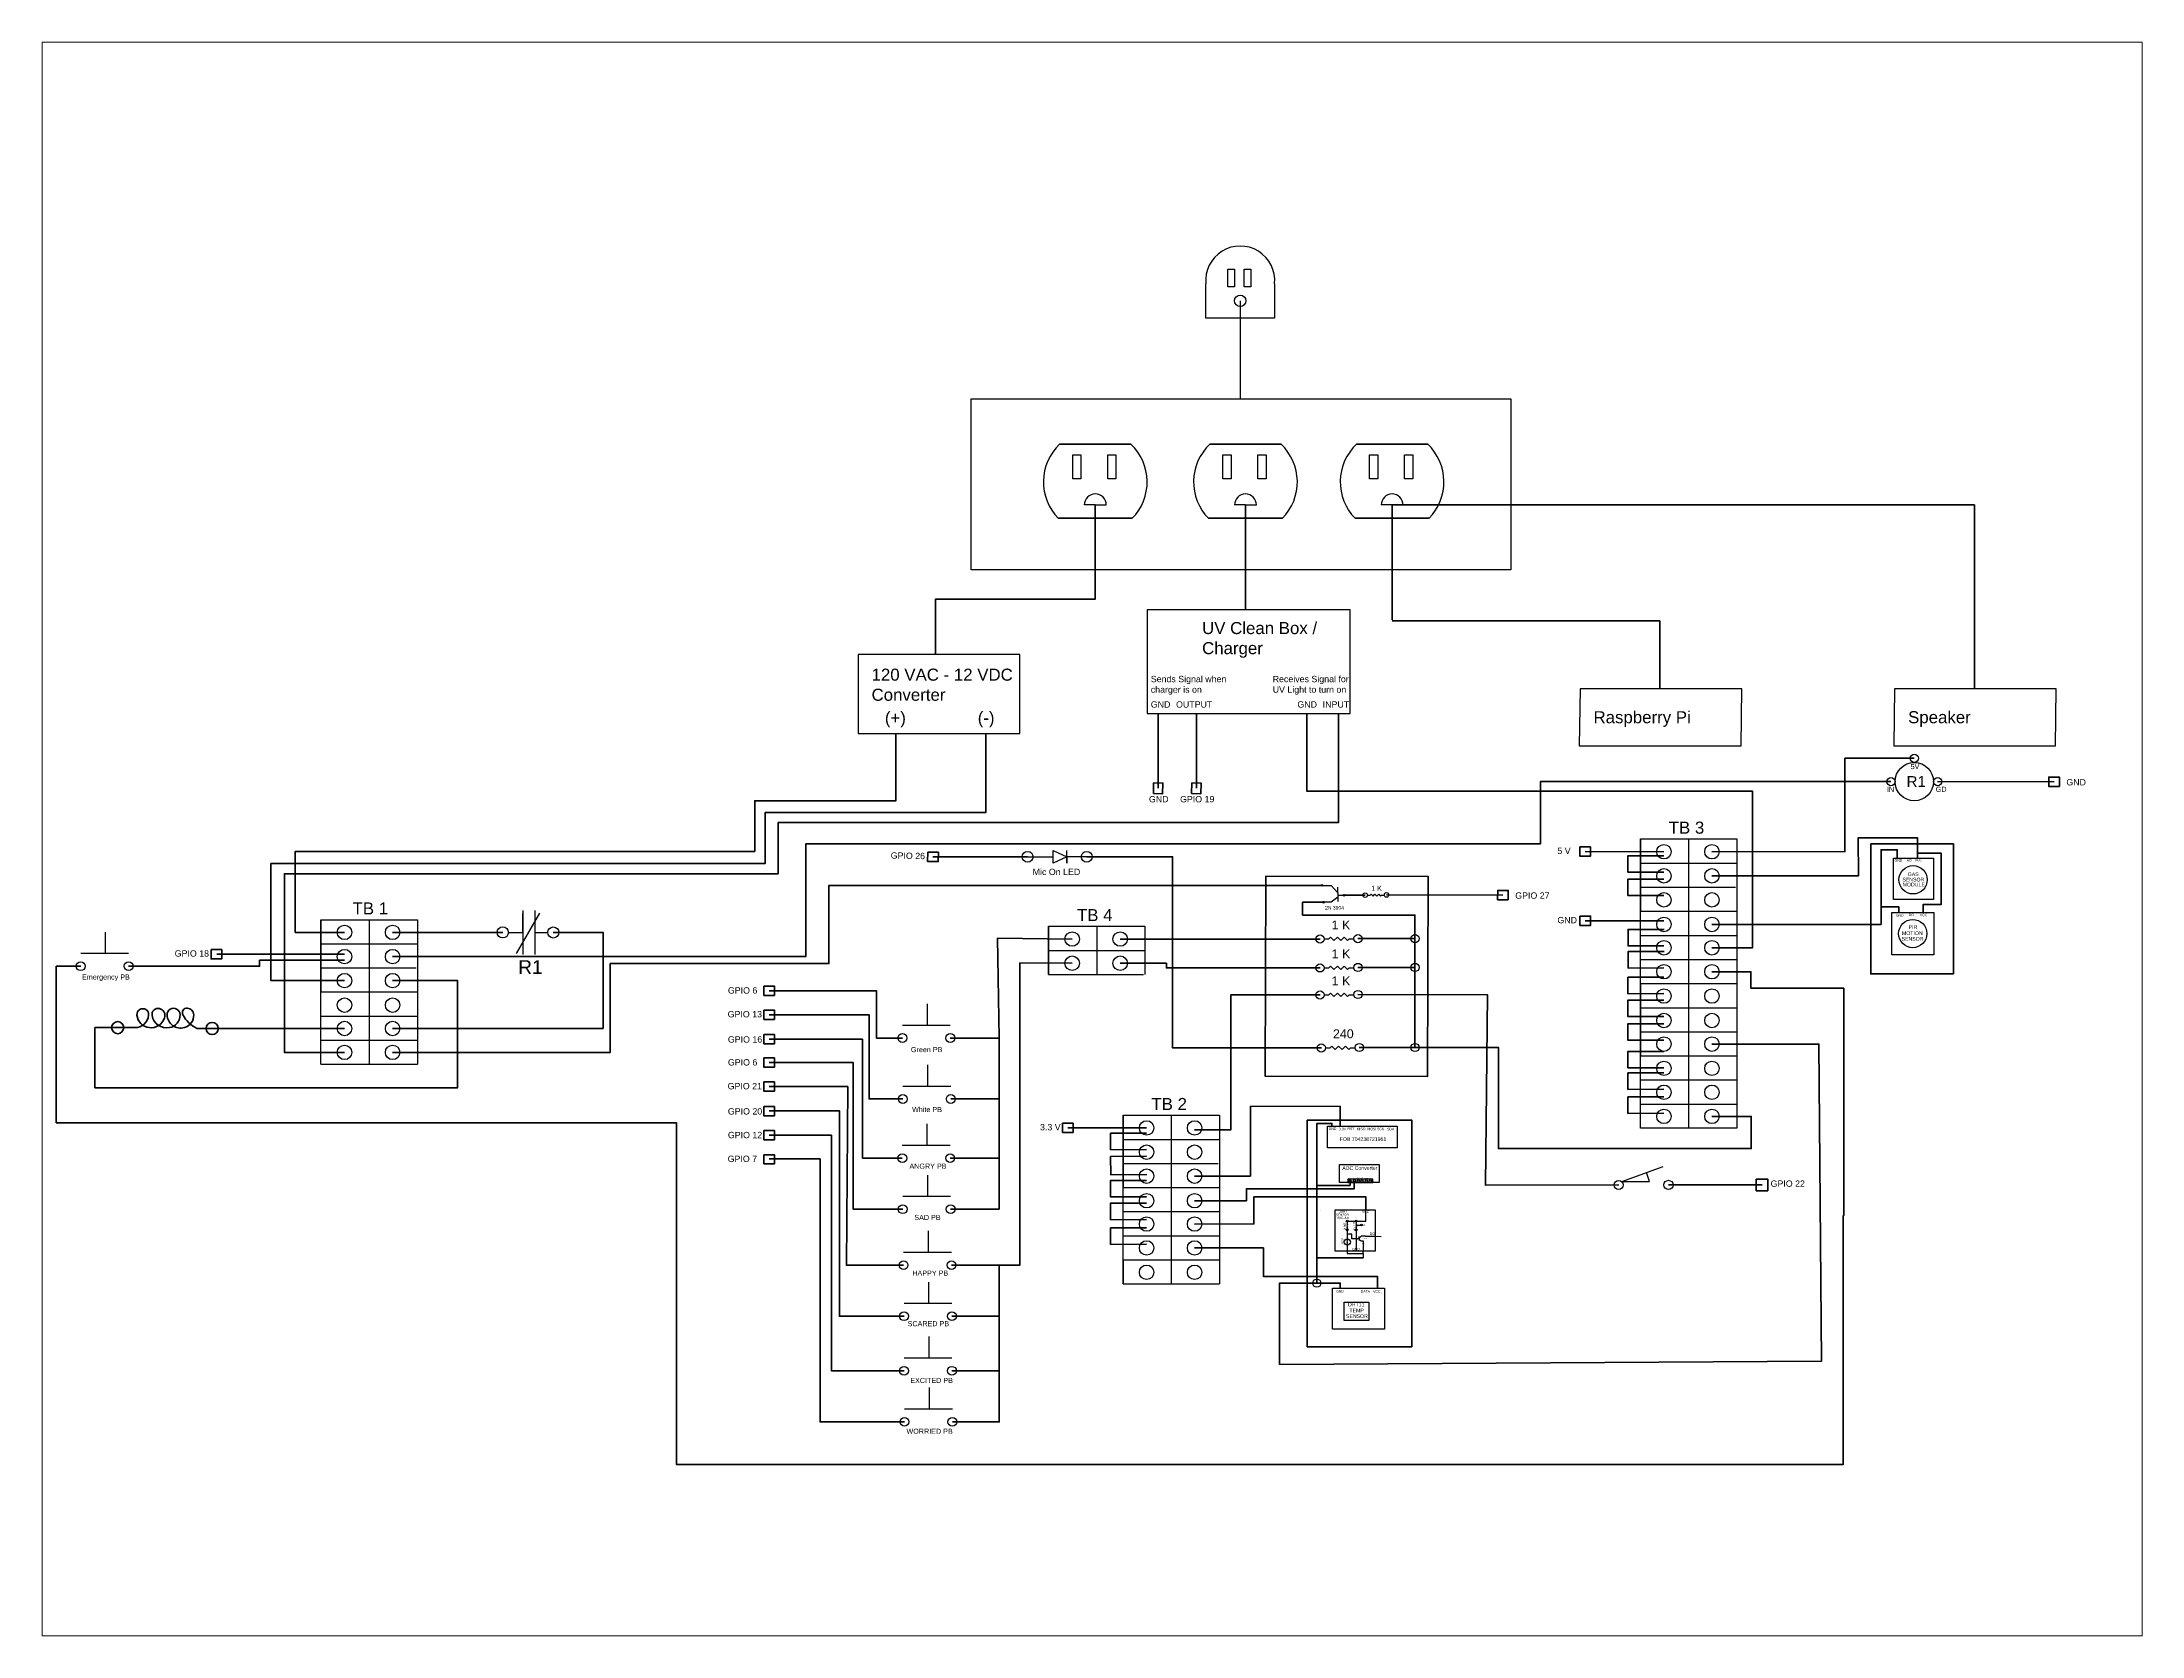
# Paper-space layout 'Layout1' of a CAD drawing. Header units: millimetres. Extents: x 26 to 231, y 20 to 176.
# The model-space entities are those that its viewports show. They can reach past a viewport. Long polylines and large blocks are cut down to what shows.
import ezdxf

# ---------------------------------------------------------------- set-up
doc = ezdxf.new("R2010")
doc.units = ezdxf.units.MM
for name, color, linetype in [('Component', 10, 'Continuous'), ('PDF_Geometry', 7, 'Continuous'), ('PDF_Solid Fills', 7, 'Continuous'), ('PDF_Text', 7, 'Continuous'), ('PI TEXT', 10, 'Continuous'), ('Terminal Block', 160, 'Continuous'), ('Wire', 250, 'Continuous')]:
    doc.layers.add(name, color=color, linetype=linetype)
doc.styles.add('PDF F1', font='Arial.ttf')

msp = doc.modelspace()

# ---------------------------------------------------------------- linework, layer by layer
at = {"layer": 'Component'}
for p, q in [((0.73764, 0.90537), (0.73764, 0.8647)), ((0.67748, 0.82064), (0.67294, 0.82064)), ((0.67748, 0.82064), (0.68203, 0.82064)), ((0.73981, 0.82064), (0.73527, 0.82064)), ((0.73981, 0.82064), (0.74436, 0.82064)), ((0.80068, 0.82064), (0.79614, 0.82064)), ((0.80068, 0.82064), (0.80523, 0.82064)), ((0.64941, 0.67466), (0.65994, 0.67466)), ((0.65994, 0.67205), (0.65994, 0.6773)), ((0.65994, 0.6773), (0.66561, 0.67467)), ((0.66561, 0.67467), (0.65994, 0.67205)), ((0.66561, 0.67205), (0.66561, 0.6773)), ((0.67392, 0.67467), (0.66561, 0.67467)), ((0.66561, 0.67467), (0.66561, 0.67205)), ((0.7715, 0.66279), (0.77535, 0.66279)), ((0.77535, 0.66279), (0.77822, 0.65973)), ((0.77535, 0.65582), (0.7722, 0.65582)), ((0.77822, 0.65792), (0.77535, 0.65582)), ((0.77822, 0.65973), (0.77822, 0.66203)), ((0.77822, 0.65973), (0.77822, 0.6561)), ((0.77822, 0.65873), (0.77822, 0.65873)), ((0.77822, 0.65873), (0.78068, 0.65873)), ((0.43729, 0.63457), (0.44689, 0.65134)), ((0.43989, 0.65238), (0.43989, 0.63414)), ((0.43989, 0.64329), (0.43989, 0.65108)), ((0.44487, 0.65238), (0.44487, 0.63414)), ((0.26674, 0.63463), (0.26674, 0.64345)), ((0.43387, 0.64329), (0.43989, 0.64329)), ((0.44487, 0.64326), (0.45023, 0.64326)), ((0.25638, 0.63463), (0.27627, 0.63463)), ((0.60779, 0.60484), (0.60779, 0.61365)), ((0.59743, 0.60484), (0.61732, 0.60484)), ((0.60797, 0.57955), (0.60797, 0.58836)), ((0.59761, 0.57955), (0.6175, 0.57955)), ((0.60774, 0.555), (0.60774, 0.56381)), ((0.59738, 0.555), (0.61726, 0.555)), ((0.60792, 0.53381), (0.60792, 0.54263)), ((0.89596, 0.53997), (0.91323, 0.54611)), ((0.90757, 0.53997), (0.90627, 0.54364)), ((0.59756, 0.53381), (0.61744, 0.53381)), ((0.89596, 0.53997), (0.90757, 0.53997)), ((0.60828, 0.5106), (0.60828, 0.51942)), ((0.78589, 0.52189), (0.78614, 0.52215)), ((0.78589, 0.52189), (0.78801, 0.52189)), ((0.78589, 0.52189), (0.78615, 0.52163)), ((0.78705, 0.51614), (0.78637, 0.51614)), ((0.78785, 0.51727), (0.78705, 0.51642)), ((0.78705, 0.51642), (0.78705, 0.51706)), ((0.78705, 0.51642), (0.78705, 0.51541)), ((0.78705, 0.51614), (0.78705, 0.51614)), ((0.78705, 0.51592), (0.78785, 0.51533)), ((0.78951, 0.51727), (0.78785, 0.51727)), ((0.78785, 0.51533), (0.78873, 0.51533)), ((0.78873, 0.51533), (0.78873, 0.51429)), ((0.78873, 0.51429), (0.78873, 0.51109)), ((0.78951, 0.51727), (0.79362, 0.51727)), ((0.59792, 0.5106), (0.61781, 0.5106)), ((0.60846, 0.48942), (0.60846, 0.49823)), ((0.5981, 0.48942), (0.61799, 0.48942)), ((0.60847, 0.46678), (0.60847, 0.47559)), ((0.5981, 0.46678), (0.61799, 0.46678)), ((0.60865, 0.44559), (0.60865, 0.45441)), ((0.59829, 0.44559), (0.61817, 0.44559))]:
    msp.add_line(p, q, dxfattribs=at)
at = {"layer": 'Component', "lineweight": 140}
msp.add_line((0.78068, 0.65873), (0.78951, 0.65873), dxfattribs=at)
at = {"layer": 'Component'}
for points in [[(0.73249, 0.91842), (0.73527, 0.91842), (0.73527, 0.91113), (0.73249, 0.91113)], [(0.73924, 0.91842), (0.74202, 0.91842), (0.74202, 0.91113), (0.73924, 0.91113)], [(0.62599, 0.8647), (0.84992, 0.8647), (0.84992, 0.79378), (0.62599, 0.79378)], [(0.66268, 0.84586), (0.69229, 0.84586), (0.69229, 0.84586), (0.66268, 0.84586)], [(0.72501, 0.84586), (0.75461, 0.84586), (0.75461, 0.84586), (0.72501, 0.84586)], [(0.78588, 0.84586), (0.81548, 0.84586), (0.81548, 0.84586), (0.78588, 0.84586)], [(0.66816, 0.84142), (0.67155, 0.84142), (0.67155, 0.83144), (0.66816, 0.83144)], [(0.68268, 0.84142), (0.68606, 0.84142), (0.68606, 0.83144), (0.68268, 0.83144)], [(0.73049, 0.84142), (0.73388, 0.84142), (0.73388, 0.83144), (0.73049, 0.83144)], [(0.745, 0.84142), (0.74839, 0.84142), (0.74839, 0.83144), (0.745, 0.83144)], [(0.79136, 0.84142), (0.79475, 0.84142), (0.79475, 0.83144), (0.79136, 0.83144)], [(0.80587, 0.84142), (0.80926, 0.84142), (0.80926, 0.83144), (0.80587, 0.83144)], [(0.66211, 0.81511), (0.69286, 0.81511), (0.69286, 0.81511), (0.66211, 0.81511)], [(0.72444, 0.81511), (0.75519, 0.81511), (0.75519, 0.81511), (0.72444, 0.81511)], [(0.78531, 0.81511), (0.81606, 0.81511), (0.81606, 0.81511), (0.78531, 0.81511)], [(0.69901, 0.7341), (0.78332, 0.7341), (0.78332, 0.77719), (0.69901, 0.77719)], [(0.57903, 0.72579), (0.64614, 0.72579), (0.64614, 0.75857), (0.57903, 0.75857)], [(0.87838, 0.72072), (0.94549, 0.72072), (0.94579, 0.74437), (0.87868, 0.74437)], [(1.00895, 0.72072), (1.07605, 0.72072), (1.07635, 0.74437), (1.00925, 0.74437)], [(1.00876, 0.67412), (1.02534, 0.67412), (1.02534, 0.65696), (1.00876, 0.65696)], [(1.00805, 0.65162), (1.02551, 0.65162), (1.02551, 0.63402), (1.00805, 0.63402)], [(0.7738, 0.56292), (0.8028, 0.56291), (0.8028, 0.55393), (0.7738, 0.55395)], [(0.77887, 0.54704), (0.79528, 0.54704), (0.79528, 0.53948), (0.77887, 0.53948)], [(0.78224, 0.53948), (0.79264, 0.53948), (0.79264, 0.54087), (0.78224, 0.54086)], [(0.77704, 0.52825), (0.79362, 0.52825), (0.79362, 0.51109), (0.77704, 0.51109)], [(0.77592, 0.49565), (0.79754, 0.49565), (0.79754, 0.47865), (0.77592, 0.47865)], [(0.78079, 0.48991), (0.79101, 0.48991), (0.79101, 0.48229), (0.78079, 0.48229)]]:
    msp.add_lwpolyline(points, close=True, dxfattribs=at)
for points in [[(0.75191, 0.91243), (0.75191, 0.89821), (0.72338, 0.89821), (0.72338, 0.91243)], [(0.79047, 0.65876), (0.79158, 0.65876), (0.79198, 0.65916), (0.79276, 0.65837), (0.79355, 0.65916)], [(0.79355, 0.65916), (0.79434, 0.65837), (0.79512, 0.65916), (0.79591, 0.65837), (0.7963, 0.65876), (0.79686, 0.65876), (0.79741, 0.65876)], [(0.77246, 0.6406), (0.77445, 0.6406), (0.77515, 0.6413), (0.77655, 0.6399), (0.77795, 0.6413)], [(0.77795, 0.6413), (0.77935, 0.6399), (0.78075, 0.6413), (0.78216, 0.6399), (0.78286, 0.6406), (0.78385, 0.6406), (0.78484, 0.6406)], [(0.77246, 0.62863), (0.77445, 0.62863), (0.77515, 0.62933), (0.77655, 0.62793), (0.77795, 0.62933)], [(0.77795, 0.62933), (0.77935, 0.62793), (0.78075, 0.62933), (0.78216, 0.62793), (0.78286, 0.62863), (0.78385, 0.62863), (0.78484, 0.62863)], [(0.77246, 0.61742), (0.77445, 0.61742), (0.77515, 0.61812), (0.77655, 0.61672), (0.77795, 0.61812)], [(0.77795, 0.61812), (0.77935, 0.61672), (0.78075, 0.61812), (0.78216, 0.61672), (0.78286, 0.61742), (0.78385, 0.61742), (0.78484, 0.61742)], [(0.77301, 0.59543), (0.77499, 0.59543), (0.77569, 0.59613), (0.77709, 0.59473), (0.77849, 0.59613)], [(0.77849, 0.59613), (0.77989, 0.59473), (0.7813, 0.59613), (0.7827, 0.59473), (0.7834, 0.59543), (0.78439, 0.59543), (0.78538, 0.59543)], [(0.78203, 0.52315), (0.78203, 0.52269), (0.78219, 0.52253), (0.78187, 0.52221), (0.78219, 0.52189)], [(0.78202, 0.52354), (0.78571, 0.52354)], [(0.78573, 0.52315), (0.78573, 0.52269), (0.78589, 0.52253), (0.78556, 0.52221), (0.78589, 0.52189)], [(0.78571, 0.52354), (0.78979, 0.52354), (0.78979, 0.52825)], [(0.78219, 0.52189), (0.78187, 0.52157), (0.78219, 0.52124), (0.78187, 0.52092), (0.78203, 0.52076), (0.78203, 0.52053), (0.78203, 0.5203)], [(0.78203, 0.51618), (0.78203, 0.51572), (0.78219, 0.51556), (0.78187, 0.51524), (0.78219, 0.51491)], [(0.78219, 0.51491), (0.78187, 0.51459), (0.78219, 0.51427), (0.78187, 0.51394), (0.78203, 0.51378), (0.78203, 0.5136)], [(0.78206, 0.51991), (0.78206, 0.51618)], [(0.78637, 0.51614), (0.78396, 0.51614), (0.78396, 0.51814), (0.78206, 0.51814)], [(0.78589, 0.52189), (0.78556, 0.52157), (0.78589, 0.52124), (0.78556, 0.52092), (0.78573, 0.52076), (0.78573, 0.52053), (0.78573, 0.5203)], [(0.78576, 0.51991), (0.78576, 0.51109)], [(0.78203, 0.5136), (0.78203, 0.51109)]]:
    msp.add_lwpolyline(points, dxfattribs=at)
at = {"layer": 'Component', "lineweight": 140}
for points in [[(1.07764, 0.70386), (1.07324, 0.70386), (1.07324, 0.70772), (1.07764, 0.70771)], [(0.70159, 0.70095), (0.70171, 0.70534), (0.70556, 0.70524), (0.70545, 0.70085)], [(0.71745, 0.70095), (0.71757, 0.70534), (0.72142, 0.70524), (0.7213, 0.70085)], [(0.99932, 0.68006), (1.03366, 0.68006), (1.03366, 0.62609), (0.99932, 0.62609)], [(0.60796, 0.67663), (0.61236, 0.67654), (0.61228, 0.67269), (0.60788, 0.67278)], [(0.87861, 0.67876), (0.88301, 0.67876), (0.88301, 0.67491), (0.87861, 0.67491)], [(0.7483, 0.66657), (0.81569, 0.66643), (0.81538, 0.58356), (0.74799, 0.58369)], [(0.84889, 0.65685), (0.84449, 0.65686), (0.8445, 0.66071), (0.8489, 0.6607)], [(0.87863, 0.65007), (0.88303, 0.65007), (0.88303, 0.64621), (0.87863, 0.64621)], [(0.31051, 0.63618), (0.31491, 0.63618), (0.31491, 0.63232), (0.31051, 0.63232)], [(0.53993, 0.62104), (0.54433, 0.62104), (0.54433, 0.61718), (0.53993, 0.61718)], [(0.53993, 0.61107), (0.54433, 0.61107), (0.54433, 0.60722), (0.53993, 0.60722)], [(0.53993, 0.60088), (0.54433, 0.60088), (0.54433, 0.59702), (0.53993, 0.59702)], [(0.53993, 0.59119), (0.54433, 0.59119), (0.54433, 0.58734), (0.53993, 0.58734)], [(0.53993, 0.58123), (0.54433, 0.58123), (0.54433, 0.57737), (0.53993, 0.57737)], [(0.53993, 0.57104), (0.54433, 0.57104), (0.54433, 0.56718), (0.53993, 0.56718)], [(0.53993, 0.56104), (0.54433, 0.56104), (0.54433, 0.55718), (0.53993, 0.55718)], [(0.66389, 0.56414), (0.66829, 0.56414), (0.66829, 0.56029), (0.66389, 0.56029)], [(0.76547, 0.5654), (0.80883, 0.5654), (0.80883, 0.47138), (0.76547, 0.47138)], [(0.53993, 0.55107), (0.54433, 0.55107), (0.54433, 0.54722), (0.53993, 0.54722)], [(0.95184, 0.54094), (0.95658, 0.54094), (0.95658, 0.53613), (0.95184, 0.53613)]]:
    msp.add_lwpolyline(points, close=True, dxfattribs=at)
msp.add_lwpolyline([(0.27173, 0.60378), (0.27882, 0.60378, 0.385355), (0.28456, 0.60897, 1.104828), (0.27974, 0.60897, 0.35074), (0.28482, 0.60378, 0.358716), (0.29122, 0.60785, 0.434251), (0.28911, 0.61167, 0.545578), (0.28601, 0.60877, 0.41302), (0.2932, 0.60378, 0.372009), (0.29762, 0.60921, 1), (0.29226, 0.60905, 0.485938), (0.2994, 0.60378, 0.350526), (0.30329, 0.60913, 0.383826), (0.30059, 0.61187, 0.58477), (0.29881, 0.6091, 0.156381), (0.30461, 0.60343), (0.31094, 0.60343)], format="xyb", dxfattribs=at)
at = {"layer": 'Component'}
for centre, radius in [((0.73764, 0.90537), 0.00237), ((1.01742, 0.71553), 0.00173), ((1.00774, 0.70584), 0.00173), ((1.01742, 0.70585), 0.00795), ((1.0271, 0.70585), 0.00173), ((0.64941, 0.67466), 0.00225), ((0.67392, 0.67467), 0.00225), ((0.7715, 0.66279), 0.000336), ((1.01692, 0.66512), 0.00588), ((0.7722, 0.65582), 0.000336), ((0.78068, 0.65873), 0.000336), ((0.78951, 0.65873), 0.000955), ((0.79836, 0.65884), 0.000955), ((0.43156, 0.64329), 0.00231), ((0.45254, 0.64326), 0.00231), ((1.01678, 0.64282), 0.00586), ((0.77076, 0.64054), 0.0017), ((0.78652, 0.64073), 0.0017), ((0.25638, 0.62926), 0.00183), ((0.27627, 0.62927), 0.00183), ((0.77076, 0.62857), 0.0017), ((0.78652, 0.62876), 0.0017), ((0.77076, 0.61736), 0.0017), ((0.78652, 0.61755), 0.0017), ((0.59743, 0.59947), 0.00183), ((0.61732, 0.59948), 0.00183), ((0.77131, 0.59537), 0.0017), ((0.78707, 0.59556), 0.0017), ((0.59761, 0.57418), 0.00183), ((0.6175, 0.57419), 0.00183), ((0.59738, 0.54963), 0.00183), ((0.61726, 0.54964), 0.00183), ((0.78325, 0.54015), 0.000477), ((0.78497, 0.54012), 0.000477), ((0.7866, 0.54011), 0.000477), ((0.78821, 0.54014), 0.000477), ((0.79001, 0.54014), 0.000477), ((0.7917, 0.54015), 0.000477), ((0.89472, 0.53853), 0.0019), ((0.91541, 0.53854), 0.0019), ((0.59756, 0.52844), 0.00183), ((0.61744, 0.52845), 0.00183), ((0.78202, 0.52354), 0.000392), ((0.78571, 0.52354), 0.000392), ((0.78206, 0.51489), 0.00129), ((0.78206, 0.51991), 0.000392), ((0.78576, 0.51991), 0.000392), ((0.78637, 0.51614), 0.0000935), ((0.78801, 0.52189), 0.000371), ((0.78873, 0.5143), 0.0000935), ((0.78951, 0.51727), 0.0000935), ((0.59792, 0.50523), 0.00183), ((0.61781, 0.50524), 0.00183), ((0.5981, 0.48405), 0.00183), ((0.61799, 0.48406), 0.00183), ((0.5981, 0.46141), 0.00183), ((0.61799, 0.46142), 0.00183), ((0.59829, 0.44022), 0.00183), ((0.61817, 0.44023), 0.00183)]:
    msp.add_circle(centre, radius, dxfattribs=at)
at = {"layer": 'Component', "lineweight": 140}
for centre in [(0.27173, 0.60378), (0.31094, 0.60343)]:
    msp.add_circle(centre, 0.0025, dxfattribs=at)
at = {"layer": 'Component'}
for centre, radius, start, end in [((0.73764, 0.91374), 0.01433, 354.7704, 185.2296), ((0.67748, 0.8302), 0.02154, 133.3923, 224.46091), ((0.67748, 0.8302), 0.02154, 315.53909, 46.6077), ((0.73981, 0.8302), 0.02154, 133.3923, 224.46091), ((0.73981, 0.8302), 0.02154, 315.53909, 46.6077), ((0.80068, 0.8302), 0.02154, 133.3923, 224.46091), ((0.80068, 0.8302), 0.02154, 315.53909, 46.6077), ((0.67748, 0.82064), 0.00455, 0, 180), ((0.73981, 0.82064), 0.00455, 0, 180), ((0.80068, 0.82064), 0.00455, 0, 180)]:
    msp.add_arc(centre, radius, start, end, dxfattribs=at)
at = {"layer": 'PDF_Geometry', "lineweight": 25}
for points in [[(0.76958, 0.56012), (0.76958, 0.56012), (0.76958, 0.56012)], [(0.76958, 0.56005), (0.76958, 0.56005), (0.76958, 0.56005)], [(0.7964, 0.49371), (0.7964, 0.49371), (0.7964, 0.49371)], [(0.7964, 0.49364), (0.7964, 0.49364), (0.7964, 0.49364)]]:
    msp.add_lwpolyline(points, close=True, dxfattribs=at)
at = {"layer": 'PDF_Solid Fills', "transparency": 33554559}
for points in [[(0.76612, 0.56275), (0.76619, 0.56275), (0.76619, 0.56275)], [(0.76612, 0.56275), (0.76619, 0.56275), (0.76619, 0.56275)], [(0.76958, 0.56012), (0.76958, 0.56005), (0.76951, 0.56005)], [(0.76951, 0.56005), (0.76958, 0.56005), (0.76958, 0.56005)], [(0.76951, 0.56005), (0.76958, 0.56005), (0.76958, 0.56005)], [(0.76958, 0.56012), (0.76958, 0.56005), (0.76958, 0.56005)], [(0.77128, 0.56189), (0.77136, 0.56182), (0.77128, 0.56182)], [(0.77128, 0.56182), (0.77136, 0.56182), (0.77136, 0.56182)], [(0.76995, 0.52718), (0.76987, 0.52718), (0.76987, 0.52718)], [(0.76987, 0.52718), (0.76995, 0.52718), (0.76995, 0.52718)], [(0.77087, 0.52811), (0.7708, 0.52811), (0.7708, 0.52811)], [(0.7708, 0.52811), (0.77087, 0.52811), (0.77087, 0.52811)], [(0.7708, 0.52811), (0.77087, 0.52803), (0.7708, 0.52803)], [(0.7708, 0.52811), (0.77087, 0.52811), (0.77087, 0.52803)], [(0.7708, 0.52803), (0.77087, 0.52803), (0.77087, 0.52803)], [(0.79065, 0.50738), (0.79058, 0.50738), (0.79058, 0.50738)], [(0.79058, 0.50738), (0.79065, 0.50738), (0.79065, 0.50738)], [(0.79157, 0.50831), (0.7915, 0.50831), (0.7915, 0.50831)], [(0.7915, 0.50831), (0.79157, 0.50831), (0.79157, 0.50831)], [(0.7915, 0.50831), (0.79157, 0.50824), (0.7915, 0.50824)], [(0.7915, 0.50831), (0.79157, 0.50831), (0.79157, 0.50824)], [(0.7915, 0.50824), (0.79157, 0.50824), (0.79157, 0.50824)], [(0.7964, 0.49364), (0.79647, 0.49364), (0.79647, 0.49364)]]:
    msp.add_solid(points, dxfattribs=at)
at = {"layer": 'Terminal Block'}
for p, q in [((0.90371, 0.68206), (0.90371, 0.65206)), ((0.90371, 0.68206), (0.90371, 0.67206)), ((0.92371, 0.68206), (0.92371, 0.56206)), ((0.92371, 0.68206), (0.92371, 0.67706)), ((0.90371, 0.67206), (0.94371, 0.67206)), ((0.90371, 0.65206), (0.90371, 0.66206)), ((0.90371, 0.66206), (0.94317, 0.66206)), ((0.3561, 0.64858), (0.3561, 0.61858)), ((0.3561, 0.64858), (0.3561, 0.63858)), ((0.3761, 0.64858), (0.3761, 0.58858)), ((0.3761, 0.64858), (0.3761, 0.64358)), ((0.6581, 0.64582), (0.6581, 0.62582)), ((0.6581, 0.64582), (0.6581, 0.63582)), ((0.6781, 0.64582), (0.6781, 0.62582)), ((0.6781, 0.64582), (0.6781, 0.64082)), ((0.90371, 0.65206), (0.94371, 0.65206)), ((0.3561, 0.63858), (0.3961, 0.63858)), ((0.90371, 0.63206), (0.90371, 0.64206)), ((0.90371, 0.64206), (0.94371, 0.64206)), ((0.3561, 0.61858), (0.3561, 0.62858)), ((0.3561, 0.62858), (0.39556, 0.62858)), ((0.6581, 0.63582), (0.6981, 0.63582)), ((0.90371, 0.62206), (0.90371, 0.63206)), ((0.90371, 0.63206), (0.94371, 0.63206)), ((0.6581, 0.62582), (0.69756, 0.62582)), ((0.90371, 0.62206), (0.94371, 0.62206)), ((0.90371, 0.62206), (0.90371, 0.59206)), ((0.90371, 0.62206), (0.90371, 0.61206)), ((0.3561, 0.61858), (0.3961, 0.61858)), ((0.90371, 0.61206), (0.94371, 0.61206)), ((0.90371, 0.61206), (0.90371, 0.60206)), ((0.3561, 0.59858), (0.3561, 0.60858)), ((0.3561, 0.60858), (0.3961, 0.60858)), ((0.90371, 0.60206), (0.94371, 0.60206)), ((0.3561, 0.58858), (0.3561, 0.59858)), ((0.3561, 0.59858), (0.3961, 0.59858)), ((0.3561, 0.58858), (0.3961, 0.58858)), ((0.90371, 0.59206), (0.94371, 0.59206)), ((0.90371, 0.57206), (0.90371, 0.58206)), ((0.90371, 0.58206), (0.94371, 0.58206)), ((0.68899, 0.56744), (0.68899, 0.53744)), ((0.68899, 0.56744), (0.68899, 0.55744)), ((0.70899, 0.56744), (0.70899, 0.49744)), ((0.70899, 0.56744), (0.70899, 0.56244)), ((0.90371, 0.56206), (0.90371, 0.57206)), ((0.90371, 0.57206), (0.94371, 0.57206)), ((0.68899, 0.55744), (0.72899, 0.55744)), ((0.68899, 0.53744), (0.68899, 0.54744)), ((0.68899, 0.54744), (0.72845, 0.54744)), ((0.68899, 0.53744), (0.72899, 0.53744)), ((0.68899, 0.51744), (0.68899, 0.52744)), ((0.68899, 0.52744), (0.72899, 0.52744)), ((0.68899, 0.50744), (0.68899, 0.51744)), ((0.68899, 0.51744), (0.72899, 0.51744)), ((0.68899, 0.50744), (0.72899, 0.50744)), ((0.68899, 0.50744), (0.68899, 0.49744)), ((0.68899, 0.50744), (0.68899, 0.49744)), ((0.68899, 0.49744), (0.72899, 0.49744))]:
    msp.add_line(p, q, dxfattribs=at)
msp.add_lwpolyline([(0.90371, 0.68206), (0.94371, 0.68206), (0.94371, 0.56206), (0.90371, 0.56206)], close=True, dxfattribs=at)
for points in [[(0.3561, 0.58858), (0.3561, 0.64858), (0.3961, 0.64858), (0.3961, 0.58858)], [(0.6581, 0.62582), (0.6581, 0.64582), (0.6981, 0.64582), (0.6981, 0.62582)], [(0.68899, 0.49744), (0.68899, 0.56744), (0.72899, 0.56744), (0.72899, 0.49744)]]:
    msp.add_lwpolyline(points, dxfattribs=at)
for centre in [(0.9135, 0.67678), (0.93343, 0.67678), (0.9135, 0.66676), (0.93343, 0.66676), (0.9135, 0.65679), (0.93343, 0.65679), (0.36589, 0.64329), (0.38582, 0.64329), (0.9135, 0.6466), (0.93343, 0.6466), (0.36589, 0.63327), (0.38582, 0.63327), (0.66789, 0.64054), (0.68782, 0.64054), (0.9135, 0.63692), (0.93343, 0.63692), (0.66789, 0.63051), (0.68782, 0.63051), (0.9135, 0.62699), (0.93343, 0.62699), (0.36589, 0.62331), (0.38582, 0.62331), (0.9135, 0.6169), (0.93343, 0.6169), (0.36589, 0.61312), (0.38582, 0.61312), (0.36589, 0.60343), (0.38582, 0.60343), (0.9135, 0.60676), (0.93343, 0.60676), (0.36589, 0.5935), (0.38582, 0.5935), (0.9135, 0.59695), (0.93343, 0.59695), (0.9135, 0.5869), (0.93343, 0.5869), (0.9135, 0.57697), (0.93343, 0.57697), (0.9135, 0.56695), (0.93343, 0.56695), (0.69878, 0.56216), (0.71871, 0.56216), (0.69878, 0.55214), (0.71871, 0.55214), (0.69878, 0.54217), (0.71871, 0.54217), (0.69878, 0.53198), (0.71871, 0.53198), (0.69878, 0.5223), (0.71871, 0.5223), (0.69878, 0.51237), (0.71871, 0.51237), (0.69878, 0.50229), (0.71871, 0.50229)]:
    msp.add_circle(centre, 0.003, dxfattribs=at)
at = {"layer": 'Wire', "lineweight": 140}
for p, q in [((0.73981, 0.82064), (0.73981, 0.77719)), ((0.80068, 0.82064), (0.80068, 0.77304)), ((0.80068, 0.77259), (0.91179, 0.77259)), ((0.91179, 0.77259), (0.91179, 0.74437)), ((0.70358, 0.70309), (0.70358, 0.7341)), ((0.71943, 0.70309), (0.71943, 0.7341)), ((0.38582, 0.64329), (0.43156, 0.64329)), ((0.78652, 0.64073), (0.81018, 0.64073)), ((0.81018, 0.64073), (0.81018, 0.59556)), ((0.78652, 0.62876), (0.81018, 0.62876)), ((0.31094, 0.60343), (0.36589, 0.60343)), ((0.81018, 0.59556), (0.78707, 0.59556)), ((0.78873, 0.50831), (0.76946, 0.50831))]:
    msp.add_line(p, q, dxfattribs=at)
at = {"layer": 'Wire'}
for p, q in [((0.79362, 0.51727), (0.79609, 0.51719)), ((0.78873, 0.51004), (0.78873, 0.50831))]:
    msp.add_line(p, q, dxfattribs=at)
at = {"layer": 'Wire', "lineweight": 140}
for points in [[(0.67748, 0.82064), (0.67748, 0.78158), (0.61118, 0.78158), (0.61118, 0.75857)], [(0.80068, 0.82064), (1.04235, 0.82064), (1.04235, 0.74437)], [(0.36589, 0.5935), (0.3409, 0.5935), (0.3409, 0.66764), (0.54588, 0.66764), (0.54588, 0.68891), (0.77848, 0.68891), (0.77848, 0.7341)], [(0.93343, 0.63692), (0.9503, 0.63692), (0.9503, 0.70186), (0.76535, 0.70186), (0.76535, 0.7341)], [(0.36589, 0.62331), (0.33534, 0.62331), (0.33534, 0.67185), (0.5404, 0.67185), (0.5404, 0.69303), (0.63199, 0.69303), (0.63199, 0.72579)], [(0.36589, 0.64329), (0.3454, 0.64329), (0.3454, 0.67692), (0.53616, 0.67692), (0.53616, 0.69792), (0.59474, 0.69792), (0.59474, 0.72579)], [(0.93343, 0.67678), (0.98864, 0.67683), (0.98864, 0.71553), (1.01742, 0.71553)], [(1.00774, 0.70584), (0.86226, 0.70584), (0.86226, 0.68002), (0.55731, 0.68002), (0.55731, 0.63327), (0.38582, 0.63327)], [(1.0271, 0.70585), (1.07544, 0.70579)], [(1.01872, 0.67616), (1.01868, 0.68254), (0.99414, 0.68254), (0.99424, 0.66676), (0.93343, 0.66676)], [(0.61012, 0.67466), (0.64941, 0.67466)], [(0.67392, 0.67467), (0.70959, 0.67467), (0.70959, 0.59537), (0.77131, 0.59537)], [(0.9135, 0.67678), (0.88081, 0.67683)], [(0.91342, 0.66834), (0.89857, 0.66828), (0.89857, 0.67513), (0.9135, 0.67513)], [(0.93343, 0.6466), (1.00366, 0.64659), (1.00366, 0.65388), (1.01105, 0.65388), (1.01105, 0.65162), (1.01105, 0.65388), (1.00366, 0.65388), (1.00366, 0.67761), (1.01031, 0.67761), (1.01031, 0.67412)], [(1.02116, 0.65162), (1.02116, 0.65492), (1.02862, 0.65492), (1.02862, 0.67616), (1.01872, 0.67616), (1.01872, 0.67412)], [(0.7715, 0.66279), (0.56691, 0.66279), (0.56691, 0.63033), (0.47615, 0.63033), (0.47615, 0.5935), (0.38582, 0.5935)], [(0.91342, 0.6586), (0.89857, 0.65854), (0.89857, 0.66539), (0.9135, 0.66539)], [(0.7722, 0.65582), (0.76349, 0.65582), (0.76349, 0.65051), (0.81018, 0.65051), (0.81018, 0.64073)], [(0.79836, 0.65884), (0.8467, 0.65878)], [(0.91351, 0.64809), (0.88083, 0.64814)], [(0.45254, 0.64326), (0.47317, 0.64326), (0.47317, 0.60343), (0.38582, 0.60343)], [(0.63761, 0.59948), (0.63695, 0.64096), (0.66789, 0.64054)], [(0.68782, 0.64054), (0.77076, 0.64054)], [(0.9135, 0.63772), (0.89865, 0.63766), (0.89865, 0.64451), (0.91357, 0.64451)], [(0.25638, 0.62926), (0.24622, 0.62926), (0.24622, 0.56433), (0.50366, 0.56433), (0.50366, 0.4226), (0.98794, 0.4226), (0.98794, 0.52579), (0.98813, 0.52579), (0.98813, 0.62011), (0.94962, 0.62011), (0.94962, 0.62699), (0.93343, 0.62699)], [(0.27627, 0.62927), (0.3306, 0.62927), (0.3306, 0.63173), (0.36589, 0.63173)], [(0.36589, 0.6342), (0.31282, 0.63425)], [(0.63761, 0.50524), (0.64619, 0.50524), (0.64619, 0.63062), (0.66789, 0.63051)], [(0.68782, 0.63051), (0.70699, 0.63051), (0.70699, 0.62853), (0.77076, 0.62857)], [(0.9135, 0.62854), (0.89865, 0.62849), (0.89865, 0.63533), (0.91357, 0.63533)], [(0.27173, 0.60378), (0.2623, 0.60378), (0.2623, 0.57887), (0.41282, 0.57887), (0.41282, 0.62331), (0.38582, 0.62331)], [(0.59743, 0.59947), (0.58665, 0.59947), (0.58665, 0.61911), (0.54213, 0.61911)], [(0.91342, 0.61788), (0.89857, 0.61783), (0.89857, 0.62467), (0.91349, 0.62467)], [(0.71871, 0.56134), (0.73368, 0.56134), (0.73368, 0.61736), (0.77076, 0.61736)], [(0.78652, 0.61751), (0.84022, 0.61741), (0.83942, 0.53837), (0.89472, 0.53853)], [(0.91342, 0.60843), (0.89857, 0.60837), (0.89857, 0.61522), (0.91349, 0.61522)], [(0.59761, 0.57418), (0.58361, 0.57418), (0.58361, 0.60914), (0.54213, 0.60914)], [(0.91342, 0.59864), (0.89857, 0.59858), (0.89857, 0.60543), (0.91349, 0.60543)], [(0.59738, 0.54963), (0.5808, 0.54963), (0.5808, 0.59895), (0.54213, 0.59895)], [(0.61732, 0.59948), (0.63761, 0.59948), (0.63761, 0.52845)], [(0.76946, 0.49779), (0.754, 0.49779), (0.754, 0.46405), (0.97889, 0.46537), (0.97781, 0.59695), (0.93343, 0.59695)], [(0.81018, 0.59556), (0.8448, 0.59556), (0.8448, 0.55358), (0.94971, 0.55358), (0.94971, 0.56695), (0.93343, 0.56695)], [(0.9134, 0.58716), (0.89855, 0.5871), (0.89855, 0.59395), (0.91348, 0.59395)], [(0.59756, 0.52844), (0.57705, 0.52845), (0.57705, 0.58927), (0.54213, 0.58927)], [(0.9134, 0.57821), (0.89855, 0.57816), (0.89855, 0.585), (0.91348, 0.585)], [(0.54213, 0.57934), (0.57475, 0.57933), (0.57417, 0.50523), (0.59792, 0.50523)], [(0.54213, 0.56925), (0.5713, 0.5693), (0.5713, 0.48405), (0.5981, 0.48405)], [(0.6175, 0.57419), (0.63761, 0.57419)], [(0.71871, 0.54217), (0.74189, 0.54217), (0.74189, 0.57107), (0.7791, 0.57114), (0.7791, 0.56292)], [(0.9134, 0.56828), (0.89855, 0.56822), (0.89855, 0.57507), (0.91348, 0.57507)], [(0.5981, 0.46141), (0.56799, 0.46141), (0.56799, 0.55911), (0.54213, 0.55911)], [(0.69878, 0.56216), (0.66609, 0.56222)], [(0.6987, 0.55316), (0.68385, 0.5531), (0.68385, 0.55995), (0.69878, 0.55995)], [(0.77914, 0.49565), (0.77914, 0.4978), (0.76946, 0.4978), (0.76946, 0.56406), (0.77569, 0.56407), (0.77569, 0.56292)], [(0.59829, 0.44022), (0.56329, 0.44022), (0.56329, 0.5493), (0.54213, 0.5493)], [(0.61726, 0.54964), (0.63761, 0.54964)], [(0.69871, 0.55042), (0.68385, 0.55031), (0.6839, 0.54275), (0.69892, 0.54286)], [(0.6987, 0.53359), (0.68385, 0.53353), (0.68385, 0.54038), (0.69878, 0.54038)], [(0.78497, 0.54012), (0.78497, 0.53696), (0.74018, 0.53696), (0.74018, 0.53198), (0.71871, 0.53198)], [(0.71871, 0.5223), (0.74332, 0.52232), (0.74332, 0.53357), (0.78979, 0.53357), (0.78979, 0.52825)], [(0.78325, 0.54015), (0.78325, 0.53834), (0.76946, 0.53834)], [(0.91541, 0.53854), (0.95421, 0.53854)], [(0.61744, 0.52845), (0.63761, 0.52845)], [(0.6987, 0.52417), (0.68385, 0.52411), (0.68385, 0.53096), (0.69878, 0.53096)], [(0.6987, 0.51388), (0.68385, 0.51382), (0.68385, 0.52067), (0.69878, 0.52067)], [(0.71871, 0.51237), (0.74724, 0.51237), (0.74724, 0.5006), (0.79455, 0.50056), (0.79455, 0.49565)], [(0.61781, 0.50524), (0.63761, 0.50524)], [(0.61817, 0.44023), (0.63761, 0.44023), (0.63761, 0.50524)], [(0.61799, 0.48406), (0.63761, 0.48406)], [(0.61799, 0.46142), (0.63761, 0.46142)]]:
    msp.add_lwpolyline(points, dxfattribs=at)
at = {"layer": 'Wire'}
msp.add_lwpolyline([(0.78203, 0.51109), (0.78203, 0.51004), (0.78873, 0.51004), (0.78873, 0.51109)], dxfattribs=at)
for centre in [(0.81018, 0.64073), (0.81018, 0.62876), (0.81018, 0.59556), (0.76946, 0.49779)]:
    msp.add_circle(centre, 0.0017, dxfattribs=at)

# ---------------------------------------------------------------- texts
at = {"layer": 'PDF_Text', "attachment_point": 4, "style": 'PDF F1'}
for s, insert, char_height in [('UV Clean Box / ^JCharger', (0.72181, 0.76465), 0.005), ('120 VAC - 12 VDC\\PConverter', (0.58463, 0.74603), 0.005), ('Sends Signal when ^Jcharger is on', (0.70052, 0.74584), 0.0026223), ('Receives Signal for ^JUV Light to turn on', (0.75111, 0.74584), 0.0026223), ('(+)', (0.59015, 0.73158), 0.005), ('(-)', (0.62869, 0.73159), 0.005), ('GND^IOUTPUT', (0.70052, 0.73786), 0.0026223), ('GND^IINPUT', (0.76137, 0.73786), 0.002622), ('Raspberry Pi ', (0.88428, 0.73183), 0.005), ('Speaker ', (1.01484, 0.73183), 0.005), ('R1', (1.01422, 0.7059), 0.004465), ('5V', (1.01587, 0.7121), 0.002147), ('IN', (1.00603, 0.70266), 0.002147), ('GD', (1.02631, 0.70266), 0.002147), ('TB 3 ', (0.91549, 0.68672), 0.005), ('Mic On LED', (0.65149, 0.66838), 0.002625), ('SENSOR', (1.01248, 0.66519), 0.001536), ('MODULE', (1.01262, 0.66313), 0.001536), ('GAS', (1.01469, 0.66742), 0.001536), ('TB 1 ', (0.36922, 0.65324), 0.005), ('TB 4 ', (0.66988, 0.65047), 0.005), ('GND ', (1.00976, 0.65034), 0.001024), ('DO ', (1.0151, 0.65057), 0.001024), ('PIR', (1.01508, 0.64553), 0.001536), ('VCC ', (1.01978, 0.65051), 0.001024), ('SENSOR', (1.01217, 0.64062), 0.001536), ('MOTION', (1.01231, 0.64297), 0.001536), ('R1', (0.43794, 0.62891), 0.005704), ('Emergency PB', (0.25692, 0.62446), 0.0021305), ('Green PB', (0.60097, 0.59466), 0.002131), ('White PB', (0.60145, 0.5698), 0.002131), ('TB 2 ', (0.70077, 0.5721), 0.005), ('GND', (0.77436, 0.56186), 0.001024), ('3.3V', (0.77857, 0.56171), 0.001024), ('FOB 704238721961', (0.77894, 0.55753), 0.0015359), ('RST', (0.78217, 0.56178), 0.001024), ('MISO', (0.78596, 0.56175), 0.001024), ('MOSI', (0.79045, 0.56172), 0.001024), ('SCK', (0.79442, 0.56175), 0.001024), ('SDA', (0.79863, 0.5617), 0.001024), ('ADC Converter', (0.78001, 0.5455), 0.0015359), ('GND', (0.78265, 0.54122), 0.000427), ('SDA', (0.78598, 0.54126), 0.000427), ('SCL', (0.78764, 0.54126), 0.000427), ('ALRT', (0.78924, 0.54125), 0.000427), ('AI', (0.79138, 0.54125), 0.000427), ('SENSOR', (0.77743, 0.52615), 0.000892), ('MODULE', (0.77751, 0.52495), 0.000892), ('LIGHT', (0.77834, 0.52751), 0.000892), ('GND', (0.77744, 0.49437), 0.001024), ('DHT11', (0.7824, 0.48892), 0.001536), ('DATA', (0.78768, 0.49437), 0.001024), ('VCC', (0.7928, 0.4943), 0.001024), ('SENSOR', (0.78155, 0.48408), 0.001536), ('TEMP', (0.78297, 0.48643), 0.001536)]:
    msp.add_mtext(s, dxfattribs=dict(at, insert=insert, char_height=char_height))
at = {"layer": 'PDF_Text', "char_height": 0.001024, "attachment_point": 4, "rotation": 0.30744, "style": 'PDF F1'}
for s, insert in [('GND', (1.00925, 0.67318)), ('AO', (1.01425, 0.67319)), ('VCC', (1.01759, 0.67334)), ('VCC ', (0.78816, 0.52738)), ('GND ', (0.78407, 0.51187))]:
    msp.add_mtext(s, dxfattribs=dict(at, insert=insert))
at = {"layer": 'PDF_Text', "style": 'PDF F1'}
for s, insert, char_height, width, attachment_point in [('1 K', (0.79206, 0.66159), 0.00208, 0.0124488, 4), ('2N 3904', (0.77288, 0.65353), 0.001482, 0.0080083, 4), ('1 K', (0.77556, 0.64637), 0.003705, 0.0221777, 4), ('1 K', (0.77556, 0.6344), 0.003705, 0.0221777, 4), ('1 K', (0.77556, 0.62319), 0.003705, 0.0221777, 4), ('240 ', (0.77611, 0.60121), 0.003705, 0.0221777, 4), ('ANGRY PB', (0.60034, 0.54629), 0.002131, 0.0175621, 4), ('VCC', (0.78437, 0.54125), 0.000427, 0.0012145, 4), ('SAD PB', (0.60238, 0.52501), 0.002131, 0.0127526, 4), ('1', (0.78548, 0.52464), 0.000853, 0.0051076, 4), ('3', (0.78547, 0.51888), 0.000853, 0.0051076, 4), ('2N 3904', (0.79033, 0.51628), 0.000427, 0.0023059, 6), ('2', (0.78871, 0.52192), 0.000853, 0.0051076, 4), ('HAPPY PB', (0.60153, 0.50195), 0.002131, 0.0179646, 4), ('SCARED PB', (0.5996, 0.48096), 0.002131, 0.0185734, 4), ('EXCITED PB', (0.60069, 0.45738), 0.002131, 0.0184959, 4), ('WORRIED PB', (0.59912, 0.43632), 0.002131, 0.0204193, 4)]:
    msp.add_mtext(s, dxfattribs=dict(at, insert=insert, char_height=char_height, width=width, attachment_point=attachment_point))
at = {"layer": 'PDF_Text', "attachment_point": 4, "style": 'PDF F1'}
for s, insert, char_height, width, rotation in [('10 K POT', (0.78478, 0.52318), 0.000613, 0.004622, 270), ('60 K', (0.77996, 0.5163), 0.000853, 0.0051076, 270), ('100 K', (0.78104, 0.52301), 0.000853, 0.0051076, 270), ('DO ', (0.79144, 0.51828), 0.001024, 0.0030266, 0.30744)]:
    msp.add_mtext(s, dxfattribs=dict(at, insert=insert, char_height=char_height, width=width, rotation=rotation))
at = {"layer": 'PI TEXT', "char_height": 0.002622, "attachment_point": 4, "style": 'PDF F1'}
for s, insert in [('GND', (1.08053, 0.70557)), ('GND', (0.69976, 0.69856)), ('GPIO 19', (0.71267, 0.69856)), ('5 V', (0.86927, 0.67709)), ('GPIO 27', (0.85179, 0.65856)), ('GND', (0.86928, 0.64839)), ('GPIO 18', (0.29539, 0.63454)), ('GPIO 6', (0.525, 0.61921)), ('GPIO 13', (0.5249, 0.60934)), ('GPIO 16', (0.52499, 0.59887)), ('GPIO 6', (0.525, 0.58937)), ('GPIO 21', (0.5249, 0.5795)), ('GPIO 20', (0.52499, 0.56903)), ('GPIO 12', (0.525, 0.55921)), ('3.3 V', (0.65455, 0.56247)), ('GPIO 7', (0.5249, 0.54934)), ('GPIO 22', (0.95777, 0.53905))]:
    msp.add_mtext(s, dxfattribs=dict(at, insert=insert))
at = {"layer": 'PI TEXT', "insert": (0.59258, 0.67522), "char_height": 0.002622, "attachment_point": 4, "rotation": 358.9535, "style": 'PDF F1'}
msp.add_mtext('GPIO 26', dxfattribs=at)

psp = doc.layouts.get("Layout1")

# ---------------------------------------------------------------- viewports
at = {"layer": 'Wire', "lineweight": 140}
psp.add_viewport(center=(128.5, 97.5), size=(205.6, 156), view_center_point=(0.67612, 0.68205), view_height=0.6613348, dxfattribs=at)

doc.saveas('drawing.dxf')
